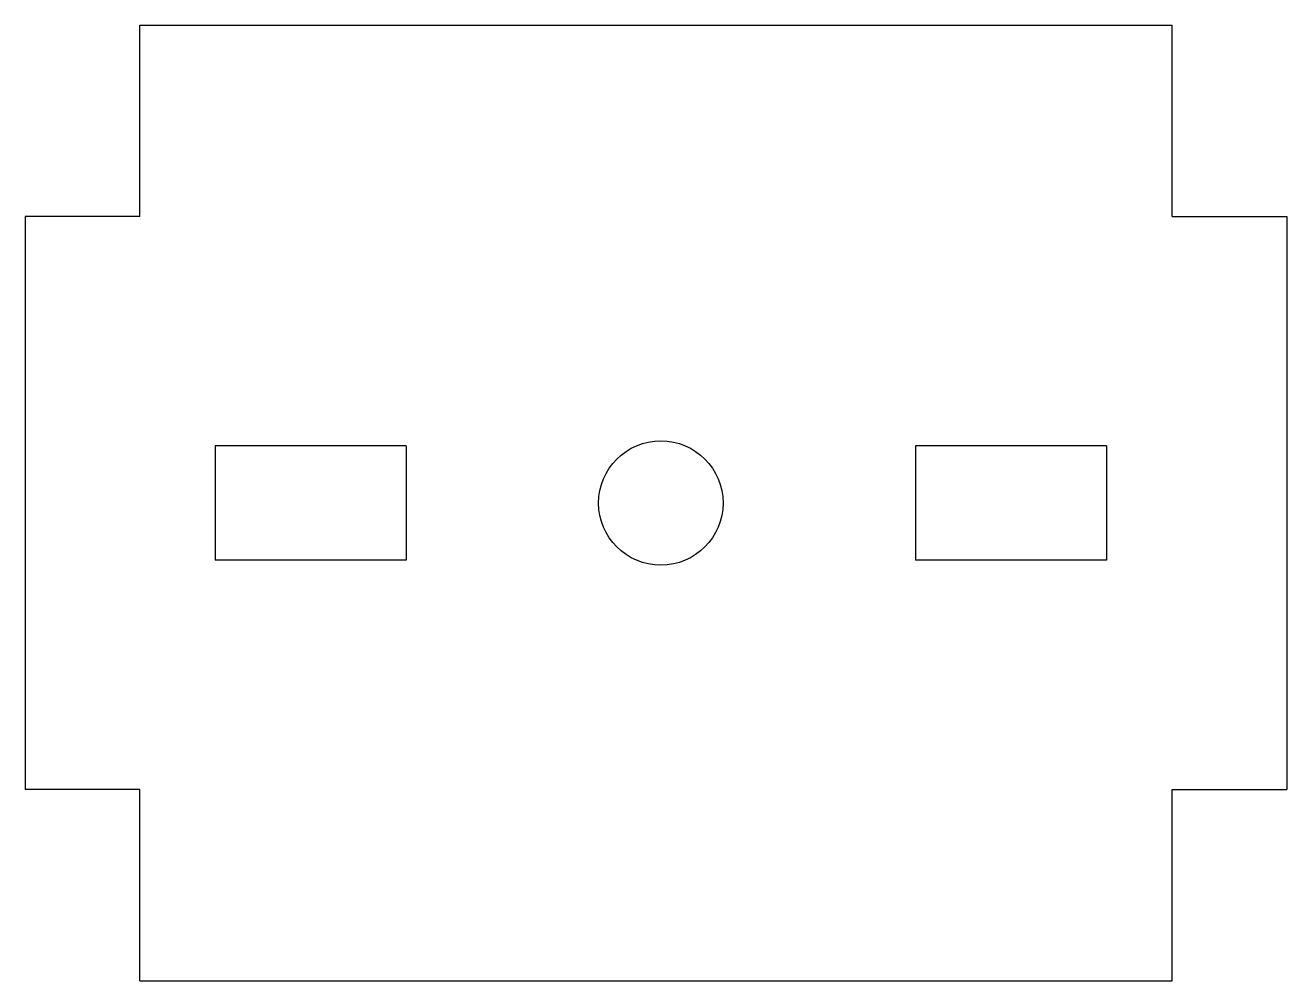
# Model space of a CAD drawing. Extents: x -17.5 to 15.5, y -12.5 to 12.5.
import ezdxf

# ---------------------------------------------------------------- set-up
doc = ezdxf.new("R2010")
doc.units = 0
doc.layers.add('MODELSKETCH_VISIBLE', color=7, linetype='CONTINUOUS')

msp = doc.modelspace()

# ---------------------------------------------------------------- linework, layer by layer
at = {"layer": 'MODELSKETCH_VISIBLE'}
for p, q in [((-14.5, 7.5), (-14.5, 12.5)), ((-14.5, 12.5), (12.5, 12.5)), ((12.5, 7.5), (12.5, 12.5)), ((-14.5, 7.5), (-17.5, 7.5)), ((-17.5, 7.5), (-17.5, -7.5)), ((12.5, 7.5), (15.5, 7.5)), ((15.5, 7.5), (15.5, -7.5)), ((-12.532, 1.5), (-12.532, -1.5)), ((-7.532, 1.5), (-12.532, 1.5)), ((-7.532, 1.5), (-7.532, -1.5)), ((5.787, 1.5), (5.787, -1.5)), ((10.787, 1.5), (5.787, 1.5)), ((10.787, 1.5), (10.787, -1.5)), ((-7.532, -1.5), (-12.532, -1.5)), ((10.787, -1.5), (5.787, -1.5)), ((-14.5, -7.5), (-17.5, -7.5)), ((-14.5, -12.5), (-14.5, -7.5)), ((12.5, -12.5), (12.5, -7.5)), ((12.5, -7.5), (15.5, -7.5)), ((-14.5, -12.5), (12.5, -12.5))]:
    msp.add_line(p, q, dxfattribs=at)
msp.add_circle((-0.873, 0), 1.627, dxfattribs=at)

doc.saveas('drawing.dxf')
